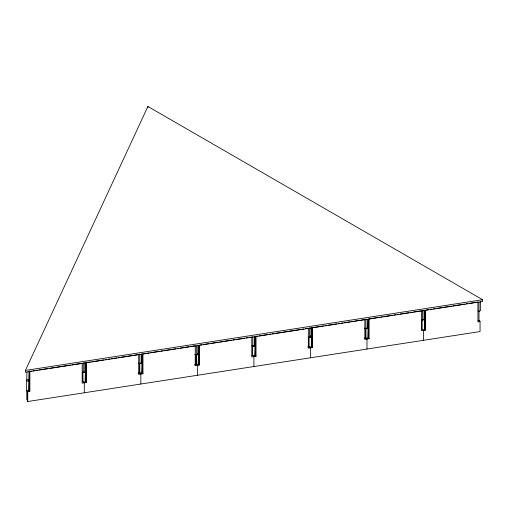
<?xml version="1.0" encoding="UTF-8"?>
<svg xmlns="http://www.w3.org/2000/svg" width="508" height="508" viewBox="0 0 508 508"><rect width="100%" height="100%" fill="white"/><g stroke="black" fill="none" stroke-linecap="round" stroke-linejoin="round"><path stroke-width="0.76" d="M25.4 370.44L147.904 106.477L482.6 299.714L482.6 301.504L25.4 372.231L25.4 370.44L482.6 299.714M29.096 389.89L28.531 391.116L26.41 390.785L26.975 371.951M28.531 391.116L29.096 371.513M85.065 372.415L82.95 372.085L82.95 382.041L85.065 382.372L85.636 362.763M85.065 382.372L85.636 381.146M139.484 363.341L139.484 373.297L141.605 373.621L142.177 354.019M139.484 373.297L140.056 372.072M141.605 373.621L142.177 372.402M196.024 354.59L196.024 364.547L198.145 364.877L198.711 345.269M198.145 364.877L198.711 363.652M252.559 345.846L252.559 355.803L254.679 356.133L255.251 336.525M254.679 356.133L255.251 354.908L255.251 356.438M311.22 337.426L309.099 337.102L309.099 347.059L311.22 347.383L311.785 327.781M311.22 347.383L311.785 346.158M365.639 328.352L365.639 338.309L367.76 338.639L368.325 319.03M367.76 338.639L368.325 337.414M422.173 319.608L422.173 329.565L424.294 329.889L424.866 310.286M424.294 329.889L424.866 328.67L424.866 330.2M82.194 372.097L83.229 372.694L84.785 371.799L84.785 362.61M251.809 345.859L252.844 346.456L254.4 345.561L254.4 336.372M308.35 337.115L309.385 337.712L310.934 336.817L310.934 327.622M421.424 319.621L422.459 320.218L424.009 319.322L424.009 310.134M31.433 371.081L29.877 371.323L29.877 391.236L27.756 391.566L27.756 401.523L480.06 331.553L480.06 321.596L479.489 320.37L478.072 320.586M32.995 370.84L34.557 370.599M36.119 370.357L37.681 370.116M39.243 369.875L47.828 368.548M49.39 368.306L54.07 367.582M55.632 367.341L67.342 365.525M68.904 365.284L70.466 365.042M72.022 364.801L82.169 363.233L82.169 383.146L86.411 382.492L86.411 362.579L90.316 361.975M91.878 361.734L93.434 361.493M94.996 361.245L103.581 359.918M105.143 359.677L106.705 359.435M108.267 359.194L109.83 358.953M111.392 358.712L116.853 357.867M118.415 357.626L119.977 357.384M121.539 357.143L126.219 356.419M127.781 356.178L138.709 354.489L138.709 374.402L142.951 373.742L142.951 353.828M143.732 353.708L146.069 353.346M147.631 353.104L149.193 352.863M150.755 352.622L159.341 351.295M160.903 351.053L162.465 350.812M164.027 350.571L175.736 348.761M177.292 348.52L178.854 348.278M180.416 348.037L189.001 346.704M190.564 346.462L195.25 345.738L195.25 365.652L199.485 364.998L199.485 345.084M200.266 344.964L201.828 344.722M203.391 344.481L208.851 343.637M210.414 343.395L218.224 342.189M219.78 341.941L231.489 340.131M233.051 339.89L234.613 339.649M236.176 339.408L244.761 338.08M246.323 337.839L247.885 337.598M249.441 337.356L251.003 337.115M257.588 336.093L256.026 336.34L256.026 356.248L251.784 356.908L251.784 336.995M259.15 335.851L267.735 334.524M269.297 334.283L270.859 334.042M272.415 333.8L273.977 333.559M275.539 333.318L281.007 332.473M282.562 332.232L287.249 331.508M288.811 331.267L300.52 329.457M302.076 329.216L303.638 328.974M305.2 328.727L307.543 328.365M323.494 325.901L312.566 327.59L312.566 347.504L308.324 348.158L308.324 328.244M325.05 325.66L326.612 325.418M328.174 325.177L336.76 323.85M338.322 323.609L339.884 323.367M341.446 323.126L343.008 322.885M344.564 322.637L350.031 321.793M351.593 321.551L353.155 321.31M354.711 321.069L359.397 320.345M360.959 320.103L364.858 319.5L364.858 339.414L369.1 338.76L369.1 318.846L379.247 317.278M380.81 317.036L382.372 316.789M383.934 316.548L392.519 315.22M394.081 314.979L395.643 314.738M397.199 314.496L398.761 314.255M400.323 314.014L408.908 312.687M410.47 312.445L412.032 312.204M413.595 311.963L421.399 310.756L421.399 330.67L425.64 330.01L425.64 310.096M426.422 309.975L428.765 309.613M430.32 309.372L431.883 309.131M433.445 308.889L435.007 308.648M436.569 308.407L442.03 307.562M443.592 307.321L451.396 306.114M452.958 305.873L464.668 304.063M466.23 303.822L467.792 303.581M469.354 303.333L477.939 302.006L477.939 321.92L480.06 321.596M138.144 373.177L140.259 372.847L140.83 374.072L140.83 384.029M196.094 364.211L194.678 364.426L195.25 365.652M251.924 355.575L253.34 355.352M307.753 346.939L309.169 346.716M364.293 338.188L365.709 337.972M422.885 319.716L424.294 319.932M366.909 327.241L368.325 327.457M366.344 328.46L367.76 328.682M310.375 335.985L311.785 336.201M253.27 345.954L254.679 346.177M197.301 353.479L198.711 353.695M196.729 354.705L198.145 354.921M140.76 362.223L142.177 362.445M140.189 363.449L141.605 363.665M26.975 379.609L29.096 379.933M26.41 380.829L28.531 381.159M477.965 310.877L479 311.474L480.549 310.579L480.549 301.384M364.369 328.066L365.919 328.968L367.475 328.066L367.475 319.646M194.755 354.311L196.31 355.206L197.86 354.311L197.86 345.116M138.214 363.055L139.77 363.95L141.319 363.055L141.319 353.866M425.64 330.01L425.069 328.79L425.069 310.407M369.1 338.76L368.535 337.534L368.535 319.151M366.414 337.864L366.979 339.084L366.979 349.04M312.566 347.504L311.995 346.278L311.995 327.133M309.874 346.608L310.445 347.834L310.445 357.791M256.026 356.248L255.461 355.029L255.461 336.645M199.485 364.998L198.92 363.772L198.92 345.389M142.951 373.742L142.38 372.516L142.38 354.14M86.411 382.492L85.846 381.267L85.846 362.115M83.725 381.591L84.29 382.816L84.29 392.773M29.877 391.236L29.305 390.011L29.305 370.865M27.756 401.523L27.184 400.298L27.184 391.103M479 302.279L479 321.17M423.52 330.34L423.52 340.296M422.459 310.261L422.459 320.218M365.919 319.011L365.919 337.896M309.385 327.755L309.385 337.712M253.905 356.578L253.905 366.535M252.844 336.499L252.844 346.456M197.364 365.322L197.364 375.279M196.31 346.012L196.31 364.134M147.904 106.477L147.904 107.677M139.77 353.993L139.77 372.878M83.229 362.737L83.229 372.694M26.975 390.328L26.975 399.523"/></g></svg>
